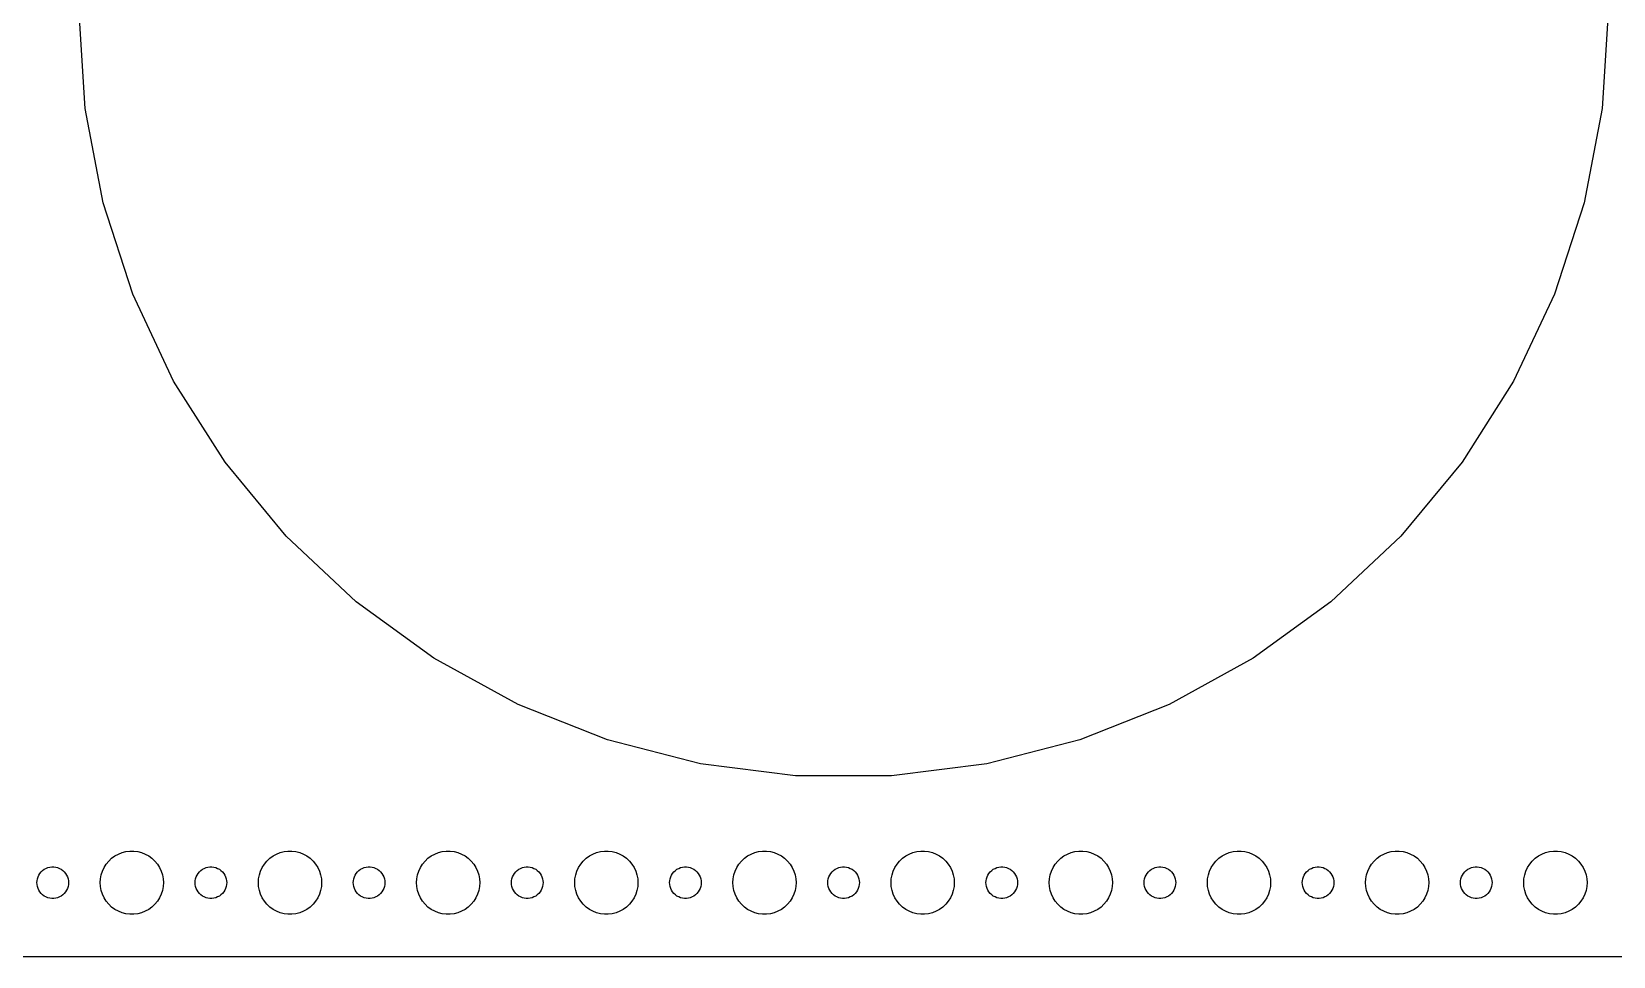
# Model space of a CAD drawing. Header units: metres. Extents: x -390 to 390, y -89 to 89.
# Drawn here: x 73 to 223, y -89.5 to -1.8 of the extents above; entities that cross this region are included whole.
import ezdxf

# ---------------------------------------------------------------- set-up
doc = ezdxf.new("R2010")
doc.units = ezdxf.units.M

msp = doc.modelspace()

# ---------------------------------------------------------------- linework, layer by layer
for p, q in [((78.0717, -9.08665), (77.5, 0)), ((222.5, 0), (221.928, -9.08665)), ((79.7777, -18.03), (78.0717, -9.08665)), ((221.928, -9.08665), (220.222, -18.03)), ((82.5912, -26.689), (79.7777, -18.03)), ((220.222, -18.03), (217.409, -26.689)), ((86.4678, -34.9271), (82.5912, -26.689)), ((217.409, -26.689), (213.532, -34.9271)), ((91.3463, -42.6144), (86.4678, -34.9271)), ((213.532, -34.9271), (208.654, -42.6144)), ((97.1498, -49.6297), (91.3463, -42.6144)), ((208.654, -42.6144), (202.85, -49.6297)), ((103.787, -55.8622), (97.1498, -49.6297)), ((202.85, -49.6297), (196.213, -55.8622)), ((111.153, -61.2138), (103.787, -55.8622)), ((196.213, -55.8622), (188.847, -61.2138)), ((119.131, -65.6), (111.153, -61.2138)), ((188.847, -61.2138), (180.869, -65.6)), ((127.596, -68.9516), (119.131, -65.6)), ((180.869, -65.6), (172.404, -68.9516)), ((136.415, -71.2158), (127.596, -68.9516)), ((172.404, -68.9516), (163.585, -71.2158)), ((145.448, -72.3569), (136.415, -71.2158)), ((163.585, -71.2158), (154.552, -72.3569)), ((154.552, -72.3569), (145.448, -72.3569)), ((79.8711, -81.0547), (80.073, -80.7366)), ((80.073, -80.7366), (80.3131, -80.4464)), ((80.3131, -80.4464), (80.5877, -80.1885)), ((80.5877, -80.1885), (80.8925, -79.967)), ((80.8925, -79.967), (81.2227, -79.7855)), ((81.2227, -79.7855), (81.573, -79.6468)), ((81.573, -79.6468), (81.9379, -79.5531)), ((81.9379, -79.5531), (82.3116, -79.5059)), ((82.3116, -79.5059), (82.6884, -79.5059)), ((82.6884, -79.5059), (83.0621, -79.5531)), ((83.0621, -79.5531), (83.427, -79.6468)), ((83.427, -79.6468), (83.7773, -79.7855)), ((83.7773, -79.7855), (84.1075, -79.967)), ((84.1075, -79.967), (84.4123, -80.1885)), ((84.4123, -80.1885), (84.6869, -80.4464)), ((84.6869, -80.4464), (84.927, -80.7366)), ((84.927, -80.7366), (85.1289, -81.0547)), ((94.8711, -81.0547), (95.073, -80.7366)), ((95.073, -80.7366), (95.3131, -80.4464)), ((95.3131, -80.4464), (95.5877, -80.1885)), ((95.5877, -80.1885), (95.8925, -79.967)), ((95.8925, -79.967), (96.2227, -79.7855)), ((96.2227, -79.7855), (96.573, -79.6468)), ((96.573, -79.6468), (96.9379, -79.5531)), ((96.9379, -79.5531), (97.3116, -79.5059)), ((97.3116, -79.5059), (97.6884, -79.5059)), ((97.6884, -79.5059), (98.0621, -79.5531)), ((98.0621, -79.5531), (98.427, -79.6468)), ((98.427, -79.6468), (98.7773, -79.7855)), ((98.7773, -79.7855), (99.1075, -79.967)), ((99.1075, -79.967), (99.4123, -80.1885)), ((99.4123, -80.1885), (99.6869, -80.4464)), ((99.6869, -80.4464), (99.927, -80.7366)), ((99.927, -80.7366), (100.129, -81.0547)), ((109.871, -81.0547), (110.073, -80.7366)), ((110.073, -80.7366), (110.313, -80.4464)), ((110.313, -80.4464), (110.588, -80.1885)), ((110.588, -80.1885), (110.893, -79.967)), ((110.893, -79.967), (111.223, -79.7855)), ((111.223, -79.7855), (111.573, -79.6468)), ((111.573, -79.6468), (111.938, -79.5531)), ((111.938, -79.5531), (112.312, -79.5059)), ((112.312, -79.5059), (112.688, -79.5059)), ((112.688, -79.5059), (113.062, -79.5531)), ((113.062, -79.5531), (113.427, -79.6468)), ((113.427, -79.6468), (113.777, -79.7855)), ((113.777, -79.7855), (114.107, -79.967)), ((114.107, -79.967), (114.412, -80.1885)), ((114.412, -80.1885), (114.687, -80.4464)), ((114.687, -80.4464), (114.927, -80.7366)), ((114.927, -80.7366), (115.129, -81.0547)), ((124.871, -81.0547), (125.073, -80.7366)), ((125.073, -80.7366), (125.313, -80.4464)), ((125.313, -80.4464), (125.588, -80.1885)), ((125.588, -80.1885), (125.893, -79.967)), ((125.893, -79.967), (126.223, -79.7855)), ((126.223, -79.7855), (126.573, -79.6468)), ((126.573, -79.6468), (126.938, -79.5531)), ((126.938, -79.5531), (127.312, -79.5059)), ((127.312, -79.5059), (127.688, -79.5059)), ((127.688, -79.5059), (128.062, -79.5531)), ((128.062, -79.5531), (128.427, -79.6468)), ((128.427, -79.6468), (128.777, -79.7855)), ((128.777, -79.7855), (129.107, -79.967)), ((129.107, -79.967), (129.412, -80.1885)), ((129.412, -80.1885), (129.687, -80.4464)), ((129.687, -80.4464), (129.927, -80.7366)), ((129.927, -80.7366), (130.129, -81.0547)), ((139.871, -81.0547), (140.073, -80.7366)), ((140.073, -80.7366), (140.313, -80.4464)), ((140.313, -80.4464), (140.588, -80.1885)), ((140.588, -80.1885), (140.893, -79.967)), ((140.893, -79.967), (141.223, -79.7855)), ((141.223, -79.7855), (141.573, -79.6468)), ((141.573, -79.6468), (141.938, -79.5531)), ((141.938, -79.5531), (142.312, -79.5059)), ((142.312, -79.5059), (142.688, -79.5059)), ((142.688, -79.5059), (143.062, -79.5531)), ((143.062, -79.5531), (143.427, -79.6468)), ((143.427, -79.6468), (143.777, -79.7855)), ((143.777, -79.7855), (144.107, -79.967)), ((144.107, -79.967), (144.412, -80.1885)), ((144.412, -80.1885), (144.687, -80.4464)), ((144.687, -80.4464), (144.927, -80.7366)), ((144.927, -80.7366), (145.129, -81.0547)), ((154.871, -81.0547), (155.073, -80.7366)), ((155.073, -80.7366), (155.313, -80.4464)), ((155.313, -80.4464), (155.588, -80.1885)), ((155.588, -80.1885), (155.893, -79.967)), ((155.893, -79.967), (156.223, -79.7855)), ((156.223, -79.7855), (156.573, -79.6468)), ((156.573, -79.6468), (156.938, -79.5531)), ((156.938, -79.5531), (157.312, -79.5059)), ((157.312, -79.5059), (157.688, -79.5059)), ((157.688, -79.5059), (158.062, -79.5531)), ((158.062, -79.5531), (158.427, -79.6468)), ((158.427, -79.6468), (158.777, -79.7855)), ((158.777, -79.7855), (159.107, -79.967)), ((159.107, -79.967), (159.412, -80.1885)), ((159.412, -80.1885), (159.687, -80.4464)), ((159.687, -80.4464), (159.927, -80.7366)), ((159.927, -80.7366), (160.129, -81.0547)), ((169.871, -81.0547), (170.073, -80.7366)), ((170.073, -80.7366), (170.313, -80.4464)), ((170.313, -80.4464), (170.588, -80.1885)), ((170.588, -80.1885), (170.893, -79.967)), ((170.893, -79.967), (171.223, -79.7855)), ((171.223, -79.7855), (171.573, -79.6468)), ((171.573, -79.6468), (171.938, -79.5531)), ((171.938, -79.5531), (172.312, -79.5059)), ((172.312, -79.5059), (172.688, -79.5059)), ((172.688, -79.5059), (173.062, -79.5531)), ((173.062, -79.5531), (173.427, -79.6468)), ((173.427, -79.6468), (173.777, -79.7855)), ((173.777, -79.7855), (174.107, -79.967)), ((174.107, -79.967), (174.412, -80.1885)), ((174.412, -80.1885), (174.687, -80.4464)), ((174.687, -80.4464), (174.927, -80.7366)), ((174.927, -80.7366), (175.129, -81.0547)), ((184.871, -81.0547), (185.073, -80.7366)), ((185.073, -80.7366), (185.313, -80.4464)), ((185.313, -80.4464), (185.588, -80.1885)), ((185.588, -80.1885), (185.893, -79.967)), ((185.893, -79.967), (186.223, -79.7855)), ((186.223, -79.7855), (186.573, -79.6468)), ((186.573, -79.6468), (186.938, -79.5531)), ((186.938, -79.5531), (187.312, -79.5059)), ((187.312, -79.5059), (187.688, -79.5059)), ((187.688, -79.5059), (188.062, -79.5531)), ((188.062, -79.5531), (188.427, -79.6468)), ((188.427, -79.6468), (188.777, -79.7855)), ((188.777, -79.7855), (189.107, -79.967)), ((189.107, -79.967), (189.412, -80.1885)), ((189.412, -80.1885), (189.687, -80.4464)), ((189.687, -80.4464), (189.927, -80.7366)), ((189.927, -80.7366), (190.129, -81.0547)), ((199.871, -81.0547), (200.073, -80.7366)), ((200.073, -80.7366), (200.313, -80.4464)), ((200.313, -80.4464), (200.588, -80.1885)), ((200.588, -80.1885), (200.893, -79.967)), ((200.893, -79.967), (201.223, -79.7855)), ((201.223, -79.7855), (201.573, -79.6468)), ((201.573, -79.6468), (201.938, -79.5531)), ((201.938, -79.5531), (202.312, -79.5059)), ((202.312, -79.5059), (202.688, -79.5059)), ((202.688, -79.5059), (203.062, -79.5531)), ((203.062, -79.5531), (203.427, -79.6468)), ((203.427, -79.6468), (203.777, -79.7855)), ((203.777, -79.7855), (204.107, -79.967)), ((204.107, -79.967), (204.412, -80.1885)), ((204.412, -80.1885), (204.687, -80.4464)), ((204.687, -80.4464), (204.927, -80.7366)), ((204.927, -80.7366), (205.129, -81.0547)), ((214.871, -81.0547), (215.073, -80.7366)), ((215.073, -80.7366), (215.313, -80.4464)), ((215.313, -80.4464), (215.588, -80.1885)), ((215.588, -80.1885), (215.893, -79.967)), ((215.893, -79.967), (216.223, -79.7855)), ((216.223, -79.7855), (216.573, -79.6468)), ((216.573, -79.6468), (216.938, -79.5531)), ((216.938, -79.5531), (217.312, -79.5059)), ((217.312, -79.5059), (217.688, -79.5059)), ((217.688, -79.5059), (218.062, -79.5531)), ((218.062, -79.5531), (218.427, -79.6468)), ((218.427, -79.6468), (218.777, -79.7855)), ((218.777, -79.7855), (219.107, -79.967)), ((219.107, -79.967), (219.412, -80.1885)), ((219.412, -80.1885), (219.687, -80.4464)), ((219.687, -80.4464), (219.927, -80.7366)), ((219.927, -80.7366), (220.129, -81.0547)), ((73.5, -82.5), (73.5118, -82.312)), ((73.5118, -82.688), (73.5, -82.5)), ((73.5118, -82.312), (73.5471, -82.127)), ((73.5471, -82.127), (73.6053, -81.9478)), ((73.6053, -81.9478), (73.6855, -81.7774)), ((73.6855, -81.7774), (73.7865, -81.6183)), ((73.7865, -81.6183), (73.9065, -81.4732)), ((73.9065, -81.4732), (74.0439, -81.3442)), ((74.0439, -81.3442), (74.1963, -81.2335)), ((74.1963, -81.2335), (74.3613, -81.1428)), ((74.3613, -81.1428), (74.5365, -81.0734)), ((74.5365, -81.0734), (74.7189, -81.0266)), ((74.7189, -81.0266), (74.9058, -81.003)), ((74.9058, -81.003), (75.0942, -81.003)), ((75.0942, -81.003), (75.2811, -81.0266)), ((75.2811, -81.0266), (75.4635, -81.0734)), ((75.4635, -81.0734), (75.6387, -81.1428)), ((75.6387, -81.1428), (75.8037, -81.2335)), ((75.8037, -81.2335), (75.9561, -81.3442)), ((75.9561, -81.3442), (76.0934, -81.4732)), ((76.0934, -81.4732), (76.2135, -81.6183)), ((76.2135, -81.6183), (76.3145, -81.7774)), ((76.3145, -81.7774), (76.3947, -81.9478)), ((76.3947, -81.9478), (76.4529, -82.127)), ((76.4529, -82.127), (76.4882, -82.312)), ((76.4882, -82.312), (76.5, -82.5)), ((76.5, -82.5), (76.4882, -82.688)), ((79.5, -82.5), (79.5237, -82.124)), ((79.5237, -82.876), (79.5, -82.5)), ((79.5237, -82.124), (79.5943, -81.7539)), ((79.5943, -81.7539), (79.7107, -81.3956)), ((79.7107, -81.3956), (79.8711, -81.0547)), ((85.1289, -81.0547), (85.2893, -81.3956)), ((85.2893, -81.3956), (85.4057, -81.7539)), ((85.4057, -81.7539), (85.4763, -82.124)), ((85.4763, -82.124), (85.5, -82.5)), ((85.5, -82.5), (85.4763, -82.876)), ((88.5, -82.5), (88.5118, -82.312)), ((88.5118, -82.688), (88.5, -82.5)), ((88.5118, -82.312), (88.5471, -82.127)), ((88.5471, -82.127), (88.6053, -81.9478)), ((88.6053, -81.9478), (88.6855, -81.7774)), ((88.6855, -81.7774), (88.7865, -81.6183)), ((88.7865, -81.6183), (88.9065, -81.4732)), ((88.9065, -81.4732), (89.0439, -81.3442)), ((89.0439, -81.3442), (89.1963, -81.2335)), ((89.1963, -81.2335), (89.3613, -81.1428)), ((89.3613, -81.1428), (89.5365, -81.0734)), ((89.5365, -81.0734), (89.7189, -81.0266)), ((89.7189, -81.0266), (89.9058, -81.003)), ((89.9058, -81.003), (90.0942, -81.003)), ((90.0942, -81.003), (90.2811, -81.0266)), ((90.2811, -81.0266), (90.4635, -81.0734)), ((90.4635, -81.0734), (90.6387, -81.1428)), ((90.6387, -81.1428), (90.8037, -81.2335)), ((90.8037, -81.2335), (90.9561, -81.3442)), ((90.9561, -81.3442), (91.0934, -81.4732)), ((91.0934, -81.4732), (91.2135, -81.6183)), ((91.2135, -81.6183), (91.3145, -81.7774)), ((91.3145, -81.7774), (91.3947, -81.9478)), ((91.3947, -81.9478), (91.4529, -82.127)), ((91.4529, -82.127), (91.4882, -82.312)), ((91.4882, -82.312), (91.5, -82.5)), ((91.5, -82.5), (91.4882, -82.688)), ((94.5, -82.5), (94.5237, -82.124)), ((94.5237, -82.876), (94.5, -82.5)), ((94.5237, -82.124), (94.5943, -81.7539)), ((94.5943, -81.7539), (94.7107, -81.3956)), ((94.7107, -81.3956), (94.8711, -81.0547)), ((100.129, -81.0547), (100.289, -81.3956)), ((100.289, -81.3956), (100.406, -81.7539)), ((100.406, -81.7539), (100.476, -82.124)), ((100.476, -82.124), (100.5, -82.5)), ((100.5, -82.5), (100.476, -82.876)), ((103.5, -82.5), (103.512, -82.312)), ((103.512, -82.688), (103.5, -82.5)), ((103.512, -82.312), (103.547, -82.127)), ((103.547, -82.127), (103.605, -81.9478)), ((103.605, -81.9478), (103.686, -81.7774)), ((103.686, -81.7774), (103.786, -81.6183)), ((103.786, -81.6183), (103.907, -81.4732)), ((103.907, -81.4732), (104.044, -81.3442)), ((104.044, -81.3442), (104.196, -81.2335)), ((104.196, -81.2335), (104.361, -81.1428)), ((104.361, -81.1428), (104.536, -81.0734)), ((104.536, -81.0734), (104.719, -81.0266)), ((104.719, -81.0266), (104.906, -81.003)), ((104.906, -81.003), (105.094, -81.003)), ((105.094, -81.003), (105.281, -81.0266)), ((105.281, -81.0266), (105.464, -81.0734)), ((105.464, -81.0734), (105.639, -81.1428)), ((105.639, -81.1428), (105.804, -81.2335)), ((105.804, -81.2335), (105.956, -81.3442)), ((105.956, -81.3442), (106.093, -81.4732)), ((106.093, -81.4732), (106.214, -81.6183)), ((106.214, -81.6183), (106.314, -81.7774)), ((106.314, -81.7774), (106.395, -81.9478)), ((106.395, -81.9478), (106.453, -82.127)), ((106.453, -82.127), (106.488, -82.312)), ((106.488, -82.312), (106.5, -82.5)), ((106.5, -82.5), (106.488, -82.688)), ((109.5, -82.5), (109.524, -82.124)), ((109.524, -82.876), (109.5, -82.5)), ((109.524, -82.124), (109.594, -81.7539)), ((109.594, -81.7539), (109.711, -81.3956)), ((109.711, -81.3956), (109.871, -81.0547)), ((115.129, -81.0547), (115.289, -81.3956)), ((115.289, -81.3956), (115.406, -81.7539)), ((115.406, -81.7539), (115.476, -82.124)), ((115.476, -82.124), (115.5, -82.5)), ((115.5, -82.5), (115.476, -82.876)), ((118.5, -82.5), (118.512, -82.312)), ((118.512, -82.688), (118.5, -82.5)), ((118.512, -82.312), (118.547, -82.127)), ((118.547, -82.127), (118.605, -81.9478)), ((118.605, -81.9478), (118.686, -81.7774)), ((118.686, -81.7774), (118.786, -81.6183)), ((118.786, -81.6183), (118.907, -81.4732)), ((118.907, -81.4732), (119.044, -81.3442)), ((119.044, -81.3442), (119.196, -81.2335)), ((119.196, -81.2335), (119.361, -81.1428)), ((119.361, -81.1428), (119.536, -81.0734)), ((119.536, -81.0734), (119.719, -81.0266)), ((119.719, -81.0266), (119.906, -81.003)), ((119.906, -81.003), (120.094, -81.003)), ((120.094, -81.003), (120.281, -81.0266)), ((120.281, -81.0266), (120.464, -81.0734)), ((120.464, -81.0734), (120.639, -81.1428)), ((120.639, -81.1428), (120.804, -81.2335)), ((120.804, -81.2335), (120.956, -81.3442)), ((120.956, -81.3442), (121.093, -81.4732)), ((121.093, -81.4732), (121.214, -81.6183)), ((121.214, -81.6183), (121.314, -81.7774)), ((121.314, -81.7774), (121.395, -81.9478)), ((121.395, -81.9478), (121.453, -82.127)), ((121.453, -82.127), (121.488, -82.312)), ((121.488, -82.312), (121.5, -82.5)), ((121.5, -82.5), (121.488, -82.688)), ((124.5, -82.5), (124.524, -82.124)), ((124.524, -82.876), (124.5, -82.5)), ((124.524, -82.124), (124.594, -81.7539)), ((124.594, -81.7539), (124.711, -81.3956)), ((124.711, -81.3956), (124.871, -81.0547)), ((130.129, -81.0547), (130.289, -81.3956)), ((130.289, -81.3956), (130.406, -81.7539)), ((130.406, -81.7539), (130.476, -82.124)), ((130.476, -82.124), (130.5, -82.5)), ((130.5, -82.5), (130.476, -82.876)), ((133.5, -82.5), (133.512, -82.312)), ((133.512, -82.688), (133.5, -82.5)), ((133.512, -82.312), (133.547, -82.127)), ((133.547, -82.127), (133.605, -81.9478)), ((133.605, -81.9478), (133.686, -81.7774)), ((133.686, -81.7774), (133.786, -81.6183)), ((133.786, -81.6183), (133.907, -81.4732)), ((133.907, -81.4732), (134.044, -81.3442)), ((134.044, -81.3442), (134.196, -81.2335)), ((134.196, -81.2335), (134.361, -81.1428)), ((134.361, -81.1428), (134.536, -81.0734)), ((134.536, -81.0734), (134.719, -81.0266)), ((134.719, -81.0266), (134.906, -81.003)), ((134.906, -81.003), (135.094, -81.003)), ((135.094, -81.003), (135.281, -81.0266)), ((135.281, -81.0266), (135.464, -81.0734)), ((135.464, -81.0734), (135.639, -81.1428)), ((135.639, -81.1428), (135.804, -81.2335)), ((135.804, -81.2335), (135.956, -81.3442)), ((135.956, -81.3442), (136.093, -81.4732)), ((136.093, -81.4732), (136.214, -81.6183)), ((136.214, -81.6183), (136.314, -81.7774)), ((136.314, -81.7774), (136.395, -81.9478)), ((136.395, -81.9478), (136.453, -82.127)), ((136.453, -82.127), (136.488, -82.312)), ((136.488, -82.312), (136.5, -82.5)), ((136.5, -82.5), (136.488, -82.688)), ((139.5, -82.5), (139.524, -82.124)), ((139.524, -82.876), (139.5, -82.5)), ((139.524, -82.124), (139.594, -81.7539)), ((139.594, -81.7539), (139.711, -81.3956)), ((139.711, -81.3956), (139.871, -81.0547)), ((145.129, -81.0547), (145.289, -81.3956)), ((145.289, -81.3956), (145.406, -81.7539)), ((145.406, -81.7539), (145.476, -82.124)), ((145.476, -82.124), (145.5, -82.5)), ((145.5, -82.5), (145.476, -82.876)), ((148.5, -82.5), (148.512, -82.312)), ((148.512, -82.688), (148.5, -82.5)), ((148.512, -82.312), (148.547, -82.127)), ((148.547, -82.127), (148.605, -81.9478)), ((148.605, -81.9478), (148.686, -81.7774)), ((148.686, -81.7774), (148.786, -81.6183)), ((148.786, -81.6183), (148.907, -81.4732)), ((148.907, -81.4732), (149.044, -81.3442)), ((149.044, -81.3442), (149.196, -81.2335)), ((149.196, -81.2335), (149.361, -81.1428)), ((149.361, -81.1428), (149.536, -81.0734)), ((149.536, -81.0734), (149.719, -81.0266)), ((149.719, -81.0266), (149.906, -81.003)), ((149.906, -81.003), (150.094, -81.003)), ((150.094, -81.003), (150.281, -81.0266)), ((150.281, -81.0266), (150.464, -81.0734)), ((150.464, -81.0734), (150.639, -81.1428)), ((150.639, -81.1428), (150.804, -81.2335)), ((150.804, -81.2335), (150.956, -81.3442)), ((150.956, -81.3442), (151.093, -81.4732)), ((151.093, -81.4732), (151.214, -81.6183)), ((151.214, -81.6183), (151.314, -81.7774)), ((151.314, -81.7774), (151.395, -81.9478)), ((151.395, -81.9478), (151.453, -82.127)), ((151.453, -82.127), (151.488, -82.312)), ((151.488, -82.312), (151.5, -82.5)), ((151.5, -82.5), (151.488, -82.688)), ((154.5, -82.5), (154.524, -82.124)), ((154.524, -82.876), (154.5, -82.5)), ((154.524, -82.124), (154.594, -81.7539)), ((154.594, -81.7539), (154.711, -81.3956)), ((154.711, -81.3956), (154.871, -81.0547)), ((160.129, -81.0547), (160.289, -81.3956)), ((160.289, -81.3956), (160.406, -81.7539)), ((160.406, -81.7539), (160.476, -82.124)), ((160.476, -82.124), (160.5, -82.5)), ((160.5, -82.5), (160.476, -82.876)), ((163.5, -82.5), (163.512, -82.312)), ((163.512, -82.688), (163.5, -82.5)), ((163.512, -82.312), (163.547, -82.127)), ((163.547, -82.127), (163.605, -81.9478)), ((163.605, -81.9478), (163.686, -81.7774)), ((163.686, -81.7774), (163.786, -81.6183)), ((163.786, -81.6183), (163.907, -81.4732)), ((163.907, -81.4732), (164.044, -81.3442)), ((164.044, -81.3442), (164.196, -81.2335)), ((164.196, -81.2335), (164.361, -81.1428)), ((164.361, -81.1428), (164.536, -81.0734)), ((164.536, -81.0734), (164.719, -81.0266)), ((164.719, -81.0266), (164.906, -81.003)), ((164.906, -81.003), (165.094, -81.003)), ((165.094, -81.003), (165.281, -81.0266)), ((165.281, -81.0266), (165.464, -81.0734)), ((165.464, -81.0734), (165.639, -81.1428)), ((165.639, -81.1428), (165.804, -81.2335)), ((165.804, -81.2335), (165.956, -81.3442)), ((165.956, -81.3442), (166.093, -81.4732)), ((166.093, -81.4732), (166.214, -81.6183)), ((166.214, -81.6183), (166.314, -81.7774)), ((166.314, -81.7774), (166.395, -81.9478)), ((166.395, -81.9478), (166.453, -82.127)), ((166.453, -82.127), (166.488, -82.312)), ((166.488, -82.312), (166.5, -82.5)), ((166.5, -82.5), (166.488, -82.688)), ((169.5, -82.5), (169.524, -82.124)), ((169.524, -82.876), (169.5, -82.5)), ((169.524, -82.124), (169.594, -81.7539)), ((169.594, -81.7539), (169.711, -81.3956)), ((169.711, -81.3956), (169.871, -81.0547)), ((175.129, -81.0547), (175.289, -81.3956)), ((175.289, -81.3956), (175.406, -81.7539)), ((175.406, -81.7539), (175.476, -82.124)), ((175.476, -82.124), (175.5, -82.5)), ((175.5, -82.5), (175.476, -82.876)), ((178.5, -82.5), (178.512, -82.312)), ((178.512, -82.688), (178.5, -82.5)), ((178.512, -82.312), (178.547, -82.127)), ((178.547, -82.127), (178.605, -81.9478)), ((178.605, -81.9478), (178.686, -81.7774)), ((178.686, -81.7774), (178.786, -81.6183)), ((178.786, -81.6183), (178.907, -81.4732)), ((178.907, -81.4732), (179.044, -81.3442)), ((179.044, -81.3442), (179.196, -81.2335)), ((179.196, -81.2335), (179.361, -81.1428)), ((179.361, -81.1428), (179.536, -81.0734)), ((179.536, -81.0734), (179.719, -81.0266)), ((179.719, -81.0266), (179.906, -81.003)), ((179.906, -81.003), (180.094, -81.003)), ((180.094, -81.003), (180.281, -81.0266)), ((180.281, -81.0266), (180.464, -81.0734)), ((180.464, -81.0734), (180.639, -81.1428)), ((180.639, -81.1428), (180.804, -81.2335)), ((180.804, -81.2335), (180.956, -81.3442)), ((180.956, -81.3442), (181.093, -81.4732)), ((181.093, -81.4732), (181.214, -81.6183)), ((181.214, -81.6183), (181.314, -81.7774)), ((181.314, -81.7774), (181.395, -81.9478)), ((181.395, -81.9478), (181.453, -82.127)), ((181.453, -82.127), (181.488, -82.312)), ((181.488, -82.312), (181.5, -82.5)), ((181.5, -82.5), (181.488, -82.688)), ((184.5, -82.5), (184.524, -82.124)), ((184.524, -82.876), (184.5, -82.5)), ((184.524, -82.124), (184.594, -81.7539)), ((184.594, -81.7539), (184.711, -81.3956)), ((184.711, -81.3956), (184.871, -81.0547)), ((190.129, -81.0547), (190.289, -81.3956)), ((190.289, -81.3956), (190.406, -81.7539)), ((190.406, -81.7539), (190.476, -82.124)), ((190.476, -82.124), (190.5, -82.5)), ((190.5, -82.5), (190.476, -82.876)), ((193.5, -82.5), (193.512, -82.312)), ((193.512, -82.688), (193.5, -82.5)), ((193.512, -82.312), (193.547, -82.127)), ((193.547, -82.127), (193.605, -81.9478)), ((193.605, -81.9478), (193.686, -81.7774)), ((193.686, -81.7774), (193.786, -81.6183)), ((193.786, -81.6183), (193.907, -81.4732)), ((193.907, -81.4732), (194.044, -81.3442)), ((194.044, -81.3442), (194.196, -81.2335)), ((194.196, -81.2335), (194.361, -81.1428)), ((194.361, -81.1428), (194.536, -81.0734)), ((194.536, -81.0734), (194.719, -81.0266)), ((194.719, -81.0266), (194.906, -81.003)), ((194.906, -81.003), (195.094, -81.003)), ((195.094, -81.003), (195.281, -81.0266)), ((195.281, -81.0266), (195.464, -81.0734)), ((195.464, -81.0734), (195.639, -81.1428)), ((195.639, -81.1428), (195.804, -81.2335)), ((195.804, -81.2335), (195.956, -81.3442)), ((195.956, -81.3442), (196.093, -81.4732)), ((196.093, -81.4732), (196.214, -81.6183)), ((196.214, -81.6183), (196.314, -81.7774)), ((196.314, -81.7774), (196.395, -81.9478)), ((196.395, -81.9478), (196.453, -82.127)), ((196.453, -82.127), (196.488, -82.312)), ((196.488, -82.312), (196.5, -82.5)), ((196.5, -82.5), (196.488, -82.688)), ((199.5, -82.5), (199.524, -82.124)), ((199.524, -82.876), (199.5, -82.5)), ((199.524, -82.124), (199.594, -81.7539)), ((199.594, -81.7539), (199.711, -81.3956)), ((199.711, -81.3956), (199.871, -81.0547)), ((205.129, -81.0547), (205.289, -81.3956)), ((205.289, -81.3956), (205.406, -81.7539)), ((205.406, -81.7539), (205.476, -82.124)), ((205.476, -82.124), (205.5, -82.5)), ((205.5, -82.5), (205.476, -82.876)), ((208.5, -82.5), (208.512, -82.312)), ((208.512, -82.688), (208.5, -82.5)), ((208.512, -82.312), (208.547, -82.127)), ((208.547, -82.127), (208.605, -81.9478)), ((208.605, -81.9478), (208.686, -81.7774)), ((208.686, -81.7774), (208.786, -81.6183)), ((208.786, -81.6183), (208.907, -81.4732)), ((208.907, -81.4732), (209.044, -81.3442)), ((209.044, -81.3442), (209.196, -81.2335)), ((209.196, -81.2335), (209.361, -81.1428)), ((209.361, -81.1428), (209.536, -81.0734)), ((209.536, -81.0734), (209.719, -81.0266)), ((209.719, -81.0266), (209.906, -81.003)), ((209.906, -81.003), (210.094, -81.003)), ((210.094, -81.003), (210.281, -81.0266)), ((210.281, -81.0266), (210.464, -81.0734)), ((210.464, -81.0734), (210.639, -81.1428)), ((210.639, -81.1428), (210.804, -81.2335)), ((210.804, -81.2335), (210.956, -81.3442)), ((210.956, -81.3442), (211.093, -81.4732)), ((211.093, -81.4732), (211.214, -81.6183)), ((211.214, -81.6183), (211.314, -81.7774)), ((211.314, -81.7774), (211.395, -81.9478)), ((211.395, -81.9478), (211.453, -82.127)), ((211.453, -82.127), (211.488, -82.312)), ((211.488, -82.312), (211.5, -82.5)), ((211.5, -82.5), (211.488, -82.688)), ((214.5, -82.5), (214.524, -82.124)), ((214.524, -82.876), (214.5, -82.5)), ((214.524, -82.124), (214.594, -81.7539)), ((214.594, -81.7539), (214.711, -81.3956)), ((214.711, -81.3956), (214.871, -81.0547)), ((220.129, -81.0547), (220.289, -81.3956)), ((220.289, -81.3956), (220.406, -81.7539)), ((220.406, -81.7539), (220.476, -82.124)), ((220.476, -82.124), (220.5, -82.5)), ((220.5, -82.5), (220.476, -82.876)), ((73.5471, -82.873), (73.5118, -82.688)), ((73.6053, -83.0522), (73.5471, -82.873)), ((73.6855, -83.2226), (73.6053, -83.0522)), ((73.7865, -83.3817), (73.6855, -83.2226)), ((73.9065, -83.5268), (73.7865, -83.3817)), ((74.0439, -83.6558), (73.9065, -83.5268)), ((74.1963, -83.7665), (74.0439, -83.6558)), ((74.3613, -83.8572), (74.1963, -83.7665)), ((74.5365, -83.9266), (74.3613, -83.8572)), ((74.7189, -83.9734), (74.5365, -83.9266)), ((74.9058, -83.997), (74.7189, -83.9734)), ((75.0942, -83.997), (74.9058, -83.997)), ((75.2811, -83.9734), (75.0942, -83.997)), ((75.4635, -83.9266), (75.2811, -83.9734)), ((75.6387, -83.8572), (75.4635, -83.9266)), ((75.8037, -83.7665), (75.6387, -83.8572)), ((75.9561, -83.6558), (75.8037, -83.7665)), ((76.0934, -83.5268), (75.9561, -83.6558)), ((76.2135, -83.3817), (76.0934, -83.5268)), ((76.3145, -83.2226), (76.2135, -83.3817)), ((76.3947, -83.0522), (76.3145, -83.2226)), ((76.4529, -82.873), (76.3947, -83.0522)), ((76.4882, -82.688), (76.4529, -82.873)), ((79.5943, -83.2461), (79.5237, -82.876)), ((79.7107, -83.6044), (79.5943, -83.2461)), ((79.8711, -83.9453), (79.7107, -83.6044)), ((80.073, -84.2634), (79.8711, -83.9453)), ((85.1289, -83.9453), (84.927, -84.2634)), ((85.2893, -83.6044), (85.1289, -83.9453)), ((85.4057, -83.2461), (85.2893, -83.6044)), ((85.4763, -82.876), (85.4057, -83.2461)), ((88.5471, -82.873), (88.5118, -82.688)), ((88.6053, -83.0522), (88.5471, -82.873)), ((88.6855, -83.2226), (88.6053, -83.0522)), ((88.7865, -83.3817), (88.6855, -83.2226)), ((88.9065, -83.5268), (88.7865, -83.3817)), ((89.0439, -83.6558), (88.9065, -83.5268)), ((89.1963, -83.7665), (89.0439, -83.6558)), ((89.3613, -83.8572), (89.1963, -83.7665)), ((89.5365, -83.9266), (89.3613, -83.8572)), ((89.7189, -83.9734), (89.5365, -83.9266)), ((89.9058, -83.997), (89.7189, -83.9734)), ((90.0942, -83.997), (89.9058, -83.997)), ((90.2811, -83.9734), (90.0942, -83.997)), ((90.4635, -83.9266), (90.2811, -83.9734)), ((90.6387, -83.8572), (90.4635, -83.9266)), ((90.8037, -83.7665), (90.6387, -83.8572)), ((90.9561, -83.6558), (90.8037, -83.7665)), ((91.0934, -83.5268), (90.9561, -83.6558)), ((91.2135, -83.3817), (91.0934, -83.5268)), ((91.3145, -83.2226), (91.2135, -83.3817)), ((91.3947, -83.0522), (91.3145, -83.2226)), ((91.4529, -82.873), (91.3947, -83.0522)), ((91.4882, -82.688), (91.4529, -82.873)), ((94.5943, -83.2461), (94.5237, -82.876)), ((94.7107, -83.6044), (94.5943, -83.2461)), ((94.8711, -83.9453), (94.7107, -83.6044)), ((95.073, -84.2634), (94.8711, -83.9453)), ((100.129, -83.9453), (99.927, -84.2634)), ((100.289, -83.6044), (100.129, -83.9453)), ((100.406, -83.2461), (100.289, -83.6044)), ((100.476, -82.876), (100.406, -83.2461)), ((103.547, -82.873), (103.512, -82.688)), ((103.605, -83.0522), (103.547, -82.873)), ((103.686, -83.2226), (103.605, -83.0522)), ((103.786, -83.3817), (103.686, -83.2226)), ((103.907, -83.5268), (103.786, -83.3817)), ((104.044, -83.6558), (103.907, -83.5268)), ((104.196, -83.7665), (104.044, -83.6558)), ((104.361, -83.8572), (104.196, -83.7665)), ((104.536, -83.9266), (104.361, -83.8572)), ((104.719, -83.9734), (104.536, -83.9266)), ((104.906, -83.997), (104.719, -83.9734)), ((105.094, -83.997), (104.906, -83.997)), ((105.281, -83.9734), (105.094, -83.997)), ((105.464, -83.9266), (105.281, -83.9734)), ((105.639, -83.8572), (105.464, -83.9266)), ((105.804, -83.7665), (105.639, -83.8572)), ((105.956, -83.6558), (105.804, -83.7665)), ((106.093, -83.5268), (105.956, -83.6558)), ((106.214, -83.3817), (106.093, -83.5268)), ((106.314, -83.2226), (106.214, -83.3817)), ((106.395, -83.0522), (106.314, -83.2226)), ((106.453, -82.873), (106.395, -83.0522)), ((106.488, -82.688), (106.453, -82.873)), ((109.594, -83.2461), (109.524, -82.876)), ((109.711, -83.6044), (109.594, -83.2461)), ((109.871, -83.9453), (109.711, -83.6044)), ((110.073, -84.2634), (109.871, -83.9453)), ((115.129, -83.9453), (114.927, -84.2634)), ((115.289, -83.6044), (115.129, -83.9453)), ((115.406, -83.2461), (115.289, -83.6044)), ((115.476, -82.876), (115.406, -83.2461)), ((118.547, -82.873), (118.512, -82.688)), ((118.605, -83.0522), (118.547, -82.873)), ((118.686, -83.2226), (118.605, -83.0522)), ((118.786, -83.3817), (118.686, -83.2226)), ((118.907, -83.5268), (118.786, -83.3817)), ((119.044, -83.6558), (118.907, -83.5268)), ((119.196, -83.7665), (119.044, -83.6558)), ((119.361, -83.8572), (119.196, -83.7665)), ((119.536, -83.9266), (119.361, -83.8572)), ((119.719, -83.9734), (119.536, -83.9266)), ((119.906, -83.997), (119.719, -83.9734)), ((120.094, -83.997), (119.906, -83.997)), ((120.281, -83.9734), (120.094, -83.997)), ((120.464, -83.9266), (120.281, -83.9734)), ((120.639, -83.8572), (120.464, -83.9266)), ((120.804, -83.7665), (120.639, -83.8572)), ((120.956, -83.6558), (120.804, -83.7665)), ((121.093, -83.5268), (120.956, -83.6558)), ((121.214, -83.3817), (121.093, -83.5268)), ((121.314, -83.2226), (121.214, -83.3817)), ((121.395, -83.0522), (121.314, -83.2226)), ((121.453, -82.873), (121.395, -83.0522)), ((121.488, -82.688), (121.453, -82.873)), ((124.594, -83.2461), (124.524, -82.876)), ((124.711, -83.6044), (124.594, -83.2461)), ((124.871, -83.9453), (124.711, -83.6044)), ((125.073, -84.2634), (124.871, -83.9453)), ((130.129, -83.9453), (129.927, -84.2634)), ((130.289, -83.6044), (130.129, -83.9453)), ((130.406, -83.2461), (130.289, -83.6044)), ((130.476, -82.876), (130.406, -83.2461)), ((133.547, -82.873), (133.512, -82.688)), ((133.605, -83.0522), (133.547, -82.873)), ((133.686, -83.2226), (133.605, -83.0522)), ((133.786, -83.3817), (133.686, -83.2226)), ((133.907, -83.5268), (133.786, -83.3817)), ((134.044, -83.6558), (133.907, -83.5268)), ((134.196, -83.7665), (134.044, -83.6558)), ((134.361, -83.8572), (134.196, -83.7665)), ((134.536, -83.9266), (134.361, -83.8572)), ((134.719, -83.9734), (134.536, -83.9266)), ((134.906, -83.997), (134.719, -83.9734)), ((135.094, -83.997), (134.906, -83.997)), ((135.281, -83.9734), (135.094, -83.997)), ((135.464, -83.9266), (135.281, -83.9734)), ((135.639, -83.8572), (135.464, -83.9266)), ((135.804, -83.7665), (135.639, -83.8572)), ((135.956, -83.6558), (135.804, -83.7665)), ((136.093, -83.5268), (135.956, -83.6558)), ((136.214, -83.3817), (136.093, -83.5268)), ((136.314, -83.2226), (136.214, -83.3817)), ((136.395, -83.0522), (136.314, -83.2226)), ((136.453, -82.873), (136.395, -83.0522)), ((136.488, -82.688), (136.453, -82.873)), ((139.594, -83.2461), (139.524, -82.876)), ((139.711, -83.6044), (139.594, -83.2461)), ((139.871, -83.9453), (139.711, -83.6044)), ((140.073, -84.2634), (139.871, -83.9453)), ((145.129, -83.9453), (144.927, -84.2634)), ((145.289, -83.6044), (145.129, -83.9453)), ((145.406, -83.2461), (145.289, -83.6044)), ((145.476, -82.876), (145.406, -83.2461)), ((148.547, -82.873), (148.512, -82.688)), ((148.605, -83.0522), (148.547, -82.873)), ((148.686, -83.2226), (148.605, -83.0522)), ((148.786, -83.3817), (148.686, -83.2226)), ((148.907, -83.5268), (148.786, -83.3817)), ((149.044, -83.6558), (148.907, -83.5268)), ((149.196, -83.7665), (149.044, -83.6558)), ((149.361, -83.8572), (149.196, -83.7665)), ((149.536, -83.9266), (149.361, -83.8572)), ((149.719, -83.9734), (149.536, -83.9266)), ((149.906, -83.997), (149.719, -83.9734)), ((150.094, -83.997), (149.906, -83.997)), ((150.281, -83.9734), (150.094, -83.997)), ((150.464, -83.9266), (150.281, -83.9734)), ((150.639, -83.8572), (150.464, -83.9266)), ((150.804, -83.7665), (150.639, -83.8572)), ((150.956, -83.6558), (150.804, -83.7665)), ((151.093, -83.5268), (150.956, -83.6558)), ((151.214, -83.3817), (151.093, -83.5268)), ((151.314, -83.2226), (151.214, -83.3817)), ((151.395, -83.0522), (151.314, -83.2226)), ((151.453, -82.873), (151.395, -83.0522)), ((151.488, -82.688), (151.453, -82.873)), ((154.594, -83.2461), (154.524, -82.876)), ((154.711, -83.6044), (154.594, -83.2461)), ((154.871, -83.9453), (154.711, -83.6044)), ((155.073, -84.2634), (154.871, -83.9453)), ((160.129, -83.9453), (159.927, -84.2634)), ((160.289, -83.6044), (160.129, -83.9453)), ((160.406, -83.2461), (160.289, -83.6044)), ((160.476, -82.876), (160.406, -83.2461)), ((163.547, -82.873), (163.512, -82.688)), ((163.605, -83.0522), (163.547, -82.873)), ((163.686, -83.2226), (163.605, -83.0522)), ((163.786, -83.3817), (163.686, -83.2226)), ((163.907, -83.5268), (163.786, -83.3817)), ((164.044, -83.6558), (163.907, -83.5268)), ((164.196, -83.7665), (164.044, -83.6558)), ((164.361, -83.8572), (164.196, -83.7665)), ((164.536, -83.9266), (164.361, -83.8572)), ((164.719, -83.9734), (164.536, -83.9266)), ((164.906, -83.997), (164.719, -83.9734)), ((165.094, -83.997), (164.906, -83.997)), ((165.281, -83.9734), (165.094, -83.997)), ((165.464, -83.9266), (165.281, -83.9734)), ((165.639, -83.8572), (165.464, -83.9266)), ((165.804, -83.7665), (165.639, -83.8572)), ((165.956, -83.6558), (165.804, -83.7665)), ((166.093, -83.5268), (165.956, -83.6558)), ((166.214, -83.3817), (166.093, -83.5268)), ((166.314, -83.2226), (166.214, -83.3817)), ((166.395, -83.0522), (166.314, -83.2226)), ((166.453, -82.873), (166.395, -83.0522)), ((166.488, -82.688), (166.453, -82.873)), ((169.594, -83.2461), (169.524, -82.876)), ((169.711, -83.6044), (169.594, -83.2461)), ((169.871, -83.9453), (169.711, -83.6044)), ((170.073, -84.2634), (169.871, -83.9453)), ((175.129, -83.9453), (174.927, -84.2634)), ((175.289, -83.6044), (175.129, -83.9453)), ((175.406, -83.2461), (175.289, -83.6044)), ((175.476, -82.876), (175.406, -83.2461)), ((178.547, -82.873), (178.512, -82.688)), ((178.605, -83.0522), (178.547, -82.873)), ((178.686, -83.2226), (178.605, -83.0522)), ((178.786, -83.3817), (178.686, -83.2226)), ((178.907, -83.5268), (178.786, -83.3817)), ((179.044, -83.6558), (178.907, -83.5268)), ((179.196, -83.7665), (179.044, -83.6558)), ((179.361, -83.8572), (179.196, -83.7665)), ((179.536, -83.9266), (179.361, -83.8572)), ((179.719, -83.9734), (179.536, -83.9266)), ((179.906, -83.997), (179.719, -83.9734)), ((180.094, -83.997), (179.906, -83.997)), ((180.281, -83.9734), (180.094, -83.997)), ((180.464, -83.9266), (180.281, -83.9734)), ((180.639, -83.8572), (180.464, -83.9266)), ((180.804, -83.7665), (180.639, -83.8572)), ((180.956, -83.6558), (180.804, -83.7665)), ((181.093, -83.5268), (180.956, -83.6558)), ((181.214, -83.3817), (181.093, -83.5268)), ((181.314, -83.2226), (181.214, -83.3817)), ((181.395, -83.0522), (181.314, -83.2226)), ((181.453, -82.873), (181.395, -83.0522)), ((181.488, -82.688), (181.453, -82.873)), ((184.594, -83.2461), (184.524, -82.876)), ((184.711, -83.6044), (184.594, -83.2461)), ((184.871, -83.9453), (184.711, -83.6044)), ((185.073, -84.2634), (184.871, -83.9453)), ((190.129, -83.9453), (189.927, -84.2634)), ((190.289, -83.6044), (190.129, -83.9453)), ((190.406, -83.2461), (190.289, -83.6044)), ((190.476, -82.876), (190.406, -83.2461)), ((193.547, -82.873), (193.512, -82.688)), ((193.605, -83.0522), (193.547, -82.873)), ((193.686, -83.2226), (193.605, -83.0522)), ((193.786, -83.3817), (193.686, -83.2226)), ((193.907, -83.5268), (193.786, -83.3817)), ((194.044, -83.6558), (193.907, -83.5268)), ((194.196, -83.7665), (194.044, -83.6558)), ((194.361, -83.8572), (194.196, -83.7665)), ((194.536, -83.9266), (194.361, -83.8572)), ((194.719, -83.9734), (194.536, -83.9266)), ((194.906, -83.997), (194.719, -83.9734)), ((195.094, -83.997), (194.906, -83.997)), ((195.281, -83.9734), (195.094, -83.997)), ((195.464, -83.9266), (195.281, -83.9734)), ((195.639, -83.8572), (195.464, -83.9266)), ((195.804, -83.7665), (195.639, -83.8572)), ((195.956, -83.6558), (195.804, -83.7665)), ((196.093, -83.5268), (195.956, -83.6558)), ((196.214, -83.3817), (196.093, -83.5268)), ((196.314, -83.2226), (196.214, -83.3817)), ((196.395, -83.0522), (196.314, -83.2226)), ((196.453, -82.873), (196.395, -83.0522)), ((196.488, -82.688), (196.453, -82.873)), ((199.594, -83.2461), (199.524, -82.876)), ((199.711, -83.6044), (199.594, -83.2461)), ((199.871, -83.9453), (199.711, -83.6044)), ((200.073, -84.2634), (199.871, -83.9453)), ((205.129, -83.9453), (204.927, -84.2634)), ((205.289, -83.6044), (205.129, -83.9453)), ((205.406, -83.2461), (205.289, -83.6044)), ((205.476, -82.876), (205.406, -83.2461)), ((208.547, -82.873), (208.512, -82.688)), ((208.605, -83.0522), (208.547, -82.873)), ((208.686, -83.2226), (208.605, -83.0522)), ((208.786, -83.3817), (208.686, -83.2226)), ((208.907, -83.5268), (208.786, -83.3817)), ((209.044, -83.6558), (208.907, -83.5268)), ((209.196, -83.7665), (209.044, -83.6558)), ((209.361, -83.8572), (209.196, -83.7665)), ((209.536, -83.9266), (209.361, -83.8572)), ((209.719, -83.9734), (209.536, -83.9266)), ((209.906, -83.997), (209.719, -83.9734)), ((210.094, -83.997), (209.906, -83.997)), ((210.281, -83.9734), (210.094, -83.997)), ((210.464, -83.9266), (210.281, -83.9734)), ((210.639, -83.8572), (210.464, -83.9266)), ((210.804, -83.7665), (210.639, -83.8572)), ((210.956, -83.6558), (210.804, -83.7665)), ((211.093, -83.5268), (210.956, -83.6558)), ((211.214, -83.3817), (211.093, -83.5268)), ((211.314, -83.2226), (211.214, -83.3817)), ((211.395, -83.0522), (211.314, -83.2226)), ((211.453, -82.873), (211.395, -83.0522)), ((211.488, -82.688), (211.453, -82.873)), ((214.594, -83.2461), (214.524, -82.876)), ((214.711, -83.6044), (214.594, -83.2461)), ((214.871, -83.9453), (214.711, -83.6044)), ((215.073, -84.2634), (214.871, -83.9453)), ((220.129, -83.9453), (219.927, -84.2634)), ((220.289, -83.6044), (220.129, -83.9453)), ((220.406, -83.2461), (220.289, -83.6044)), ((220.476, -82.876), (220.406, -83.2461)), ((80.3131, -84.5536), (80.073, -84.2634)), ((80.5877, -84.8115), (80.3131, -84.5536)), ((80.8925, -85.033), (80.5877, -84.8115)), ((81.2227, -85.2145), (80.8925, -85.033)), ((81.573, -85.3532), (81.2227, -85.2145)), ((81.9379, -85.4469), (81.573, -85.3532)), ((82.3116, -85.4941), (81.9379, -85.4469)), ((82.6884, -85.4941), (82.3116, -85.4941)), ((83.0621, -85.4469), (82.6884, -85.4941)), ((83.427, -85.3532), (83.0621, -85.4469)), ((83.7773, -85.2145), (83.427, -85.3532)), ((84.1075, -85.033), (83.7773, -85.2145)), ((84.4123, -84.8115), (84.1075, -85.033)), ((84.6869, -84.5536), (84.4123, -84.8115)), ((84.927, -84.2634), (84.6869, -84.5536)), ((95.3131, -84.5536), (95.073, -84.2634)), ((95.5877, -84.8115), (95.3131, -84.5536)), ((95.8925, -85.033), (95.5877, -84.8115)), ((96.2227, -85.2145), (95.8925, -85.033)), ((96.573, -85.3532), (96.2227, -85.2145)), ((96.9379, -85.4469), (96.573, -85.3532)), ((97.3116, -85.4941), (96.9379, -85.4469)), ((97.6884, -85.4941), (97.3116, -85.4941)), ((98.0621, -85.4469), (97.6884, -85.4941)), ((98.427, -85.3532), (98.0621, -85.4469)), ((98.7773, -85.2145), (98.427, -85.3532)), ((99.1075, -85.033), (98.7773, -85.2145)), ((99.4123, -84.8115), (99.1075, -85.033)), ((99.6869, -84.5536), (99.4123, -84.8115)), ((99.927, -84.2634), (99.6869, -84.5536)), ((110.313, -84.5536), (110.073, -84.2634)), ((110.588, -84.8115), (110.313, -84.5536)), ((110.893, -85.033), (110.588, -84.8115)), ((111.223, -85.2145), (110.893, -85.033)), ((111.573, -85.3532), (111.223, -85.2145)), ((111.938, -85.4469), (111.573, -85.3532)), ((112.312, -85.4941), (111.938, -85.4469)), ((112.688, -85.4941), (112.312, -85.4941)), ((113.062, -85.4469), (112.688, -85.4941)), ((113.427, -85.3532), (113.062, -85.4469)), ((113.777, -85.2145), (113.427, -85.3532)), ((114.107, -85.033), (113.777, -85.2145)), ((114.412, -84.8115), (114.107, -85.033)), ((114.687, -84.5536), (114.412, -84.8115)), ((114.927, -84.2634), (114.687, -84.5536)), ((125.313, -84.5536), (125.073, -84.2634)), ((125.588, -84.8115), (125.313, -84.5536)), ((125.893, -85.033), (125.588, -84.8115)), ((126.223, -85.2145), (125.893, -85.033)), ((126.573, -85.3532), (126.223, -85.2145)), ((126.938, -85.4469), (126.573, -85.3532)), ((127.312, -85.4941), (126.938, -85.4469)), ((127.688, -85.4941), (127.312, -85.4941)), ((128.062, -85.4469), (127.688, -85.4941)), ((128.427, -85.3532), (128.062, -85.4469)), ((128.777, -85.2145), (128.427, -85.3532)), ((129.107, -85.033), (128.777, -85.2145)), ((129.412, -84.8115), (129.107, -85.033)), ((129.687, -84.5536), (129.412, -84.8115)), ((129.927, -84.2634), (129.687, -84.5536)), ((140.313, -84.5536), (140.073, -84.2634)), ((140.588, -84.8115), (140.313, -84.5536)), ((140.893, -85.033), (140.588, -84.8115)), ((141.223, -85.2145), (140.893, -85.033)), ((141.573, -85.3532), (141.223, -85.2145)), ((141.938, -85.4469), (141.573, -85.3532)), ((142.312, -85.4941), (141.938, -85.4469)), ((142.688, -85.4941), (142.312, -85.4941)), ((143.062, -85.4469), (142.688, -85.4941)), ((143.427, -85.3532), (143.062, -85.4469)), ((143.777, -85.2145), (143.427, -85.3532)), ((144.107, -85.033), (143.777, -85.2145)), ((144.412, -84.8115), (144.107, -85.033)), ((144.687, -84.5536), (144.412, -84.8115)), ((144.927, -84.2634), (144.687, -84.5536)), ((155.313, -84.5536), (155.073, -84.2634)), ((155.588, -84.8115), (155.313, -84.5536)), ((155.893, -85.033), (155.588, -84.8115)), ((156.223, -85.2145), (155.893, -85.033)), ((156.573, -85.3532), (156.223, -85.2145)), ((156.938, -85.4469), (156.573, -85.3532)), ((157.312, -85.4941), (156.938, -85.4469)), ((157.688, -85.4941), (157.312, -85.4941)), ((158.062, -85.4469), (157.688, -85.4941)), ((158.427, -85.3532), (158.062, -85.4469)), ((158.777, -85.2145), (158.427, -85.3532)), ((159.107, -85.033), (158.777, -85.2145)), ((159.412, -84.8115), (159.107, -85.033)), ((159.687, -84.5536), (159.412, -84.8115)), ((159.927, -84.2634), (159.687, -84.5536)), ((170.313, -84.5536), (170.073, -84.2634)), ((170.588, -84.8115), (170.313, -84.5536)), ((170.893, -85.033), (170.588, -84.8115)), ((171.223, -85.2145), (170.893, -85.033)), ((171.573, -85.3532), (171.223, -85.2145)), ((171.938, -85.4469), (171.573, -85.3532)), ((172.312, -85.4941), (171.938, -85.4469)), ((172.688, -85.4941), (172.312, -85.4941)), ((173.062, -85.4469), (172.688, -85.4941)), ((173.427, -85.3532), (173.062, -85.4469)), ((173.777, -85.2145), (173.427, -85.3532)), ((174.107, -85.033), (173.777, -85.2145)), ((174.412, -84.8115), (174.107, -85.033)), ((174.687, -84.5536), (174.412, -84.8115)), ((174.927, -84.2634), (174.687, -84.5536)), ((185.313, -84.5536), (185.073, -84.2634)), ((185.588, -84.8115), (185.313, -84.5536)), ((185.893, -85.033), (185.588, -84.8115)), ((186.223, -85.2145), (185.893, -85.033)), ((186.573, -85.3532), (186.223, -85.2145)), ((186.938, -85.4469), (186.573, -85.3532)), ((187.312, -85.4941), (186.938, -85.4469)), ((187.688, -85.4941), (187.312, -85.4941)), ((188.062, -85.4469), (187.688, -85.4941)), ((188.427, -85.3532), (188.062, -85.4469)), ((188.777, -85.2145), (188.427, -85.3532)), ((189.107, -85.033), (188.777, -85.2145)), ((189.412, -84.8115), (189.107, -85.033)), ((189.687, -84.5536), (189.412, -84.8115)), ((189.927, -84.2634), (189.687, -84.5536)), ((200.313, -84.5536), (200.073, -84.2634)), ((200.588, -84.8115), (200.313, -84.5536)), ((200.893, -85.033), (200.588, -84.8115)), ((201.223, -85.2145), (200.893, -85.033)), ((201.573, -85.3532), (201.223, -85.2145)), ((201.938, -85.4469), (201.573, -85.3532)), ((202.312, -85.4941), (201.938, -85.4469)), ((202.688, -85.4941), (202.312, -85.4941)), ((203.062, -85.4469), (202.688, -85.4941)), ((203.427, -85.3532), (203.062, -85.4469)), ((203.777, -85.2145), (203.427, -85.3532)), ((204.107, -85.033), (203.777, -85.2145)), ((204.412, -84.8115), (204.107, -85.033)), ((204.687, -84.5536), (204.412, -84.8115)), ((204.927, -84.2634), (204.687, -84.5536)), ((215.313, -84.5536), (215.073, -84.2634)), ((215.588, -84.8115), (215.313, -84.5536)), ((215.893, -85.033), (215.588, -84.8115)), ((216.223, -85.2145), (215.893, -85.033)), ((216.573, -85.3532), (216.223, -85.2145)), ((216.938, -85.4469), (216.573, -85.3532)), ((217.312, -85.4941), (216.938, -85.4469)), ((217.688, -85.4941), (217.312, -85.4941)), ((218.062, -85.4469), (217.688, -85.4941)), ((218.427, -85.3532), (218.062, -85.4469)), ((218.777, -85.2145), (218.427, -85.3532)), ((219.107, -85.033), (218.777, -85.2145)), ((219.412, -84.8115), (219.107, -85.033)), ((219.687, -84.5536), (219.412, -84.8115)), ((219.927, -84.2634), (219.687, -84.5536)), ((-384.814, -89.4901), (384.814, -89.4901))]:
    msp.add_line(p, q)

doc.saveas('drawing.dxf')
